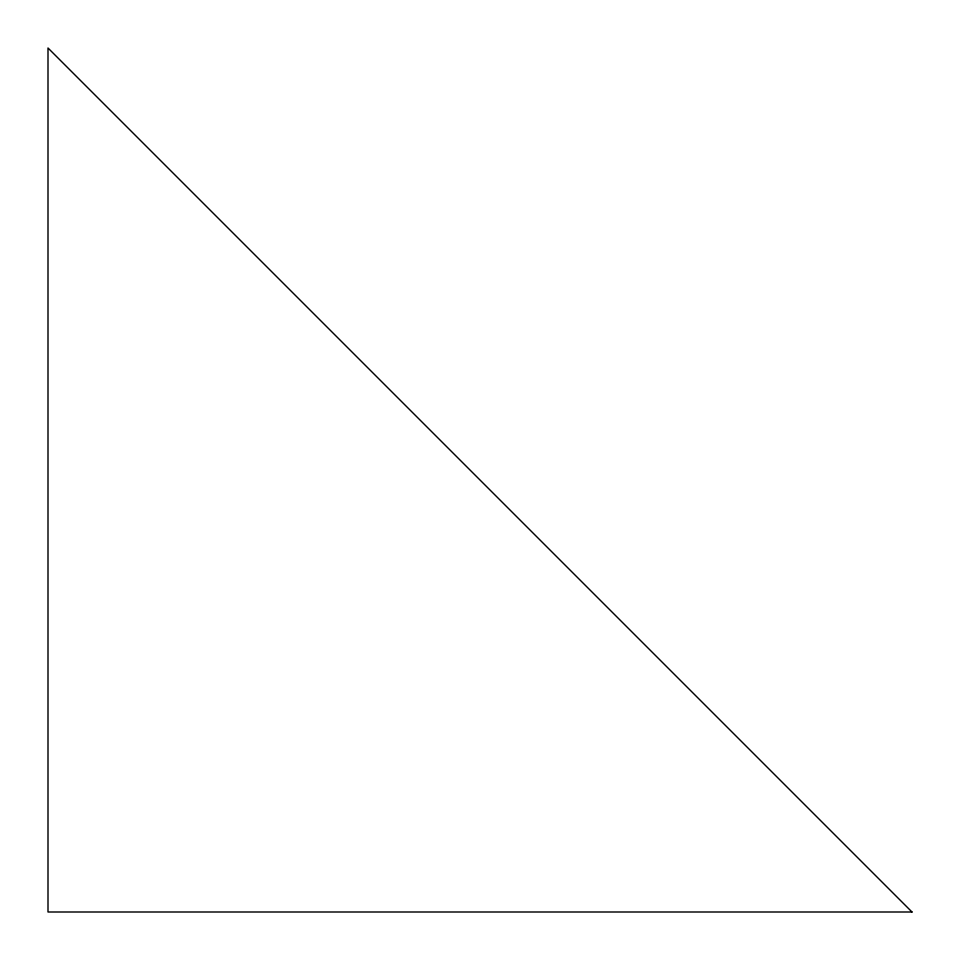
<?xml version="1.0" encoding="UTF-8"?>
<svg xmlns="http://www.w3.org/2000/svg" width="960" height="960" viewBox="0 0 960 960"><rect width="100%" height="100%" fill="white"/><g stroke="black" fill="none" stroke-linecap="round" stroke-linejoin="round"><path stroke-width="1.44" d="M912 912L48 912L48 48L912 912"/></g></svg>
